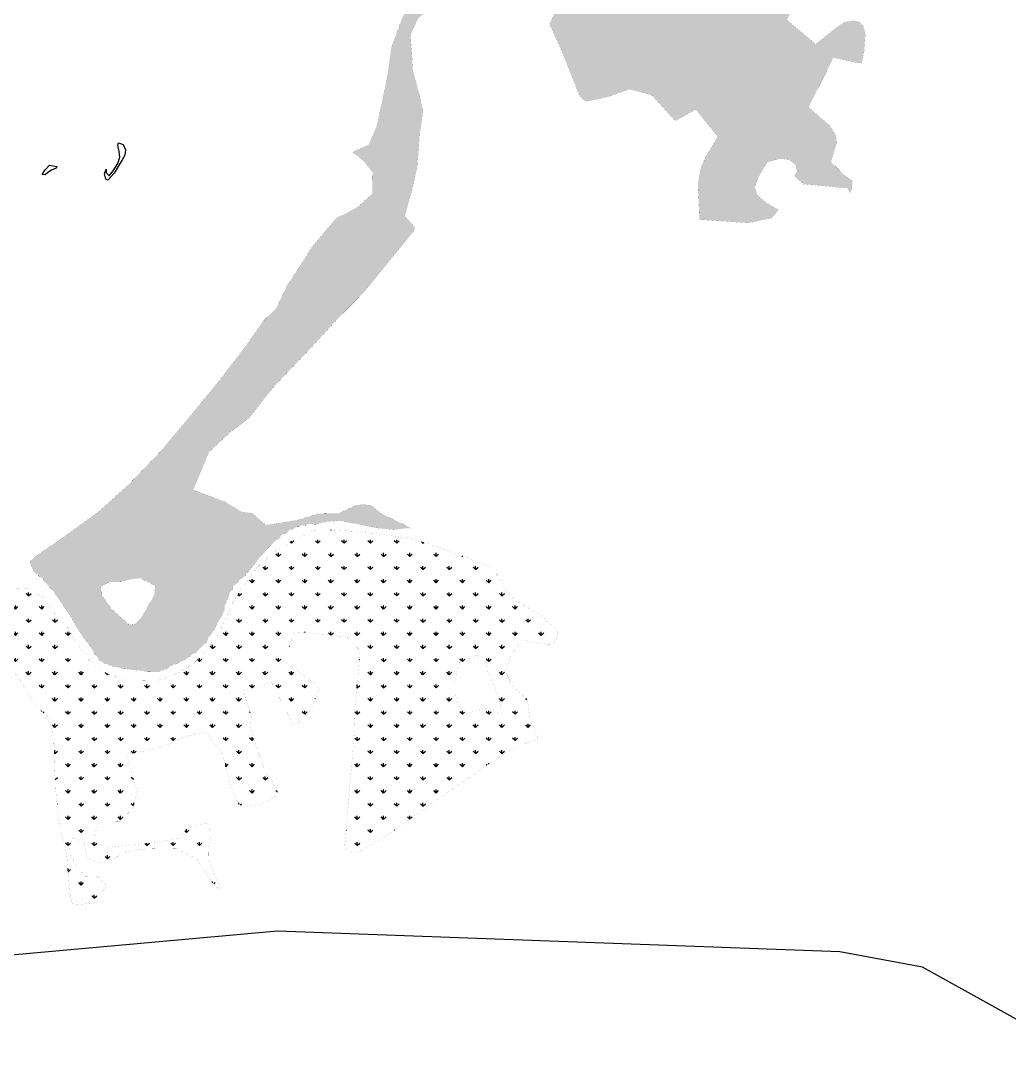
# Model space of a CAD drawing. Header units: metres. Extents: x 266208 to 280437, y 2124392 to 2131586.
# Drawn here: x 270248 to 272950, y 2125802 to 2128600 of the extents above; entities that cross this region are included whole.
import ezdxf

# ---------------------------------------------------------------- set-up
doc = ezdxf.new("R2010")
doc.units = ezdxf.units.M
doc.layers.add('MANGROOVES', color=112, linetype='Continuous')
doc.layers.add('village', color=3, linetype='Continuous')

msp = doc.modelspace()

# ---------------------------------------------------------------- hatches: boundary and pattern name
at = {"layer": 'MANGROOVES'}
h = msp.add_hatch(dxfattribs=at)
h.set_pattern_fill('GRASS', color=256, scale=2)
h.paths.add_polyline_path([(272734.8, 2129576.8), (272533, 2129765.4), (272497.3, 2129752.6), (272358.5, 2129705.3), (272157.4, 2129640.4), (271976, 2129600.2), (271911.7, 2129580.1), (271823.9, 2129537.7), (271753.2, 2129491.8), (271721.1, 2129463.2), (271655.2, 2129342.4), (271607, 2129334.4), (271581.7, 2129294.1), (271558.6, 2129240.4), (271540.2, 2129177.7), (271492.3, 2129009.2), (271453.6, 2128872.3), (271431.7, 2128793.2), (271419.5, 2128739.9), (271383, 2128694.3), (271344.4, 2128675.1), (271324.6, 2128666.4), (271305.9, 2128637.8), (271288.5, 2128602.2), (271271.9, 2128554.7), (271262, 2128529.2), (271250.6, 2128449.9), (271238.2, 2128389.3), (271221.4, 2128311.8), (271199.4, 2128260.1), (271164.8, 2128245.5), (271156, 2128239.7), (271156, 2128239.6), (271183.8, 2128217.9), (271209.7, 2128185.4), (271208.9, 2128126.7), (271170.7, 2128091.7), (271135.8, 2128071.2), (271111.7, 2128060.9), (271089.6, 2128035.1), (271043.8, 2127980.6), (271013, 2127931.9), (270976.1, 2127875.3), (270946.5, 2127813.7), (270911.4, 2127779), (270862.9, 2127709.7), (270786.6, 2127610.7), (270704.9, 2127511.4), (270631.6, 2127423.7), (270542.3, 2127331), (270460.8, 2127257.4), (270356.4, 2127182.1), (270285.2, 2127133.4), (270273.2, 2127120.5), (270284.2, 2127093.5), (270293, 2127087.4), (270300.9, 2127079.3), (270308.8, 2127075.2), (270312.7, 2127067.2), (270324.4, 2127055.1), (270336.2, 2127043), (270344, 2127030.9), (270355.7, 2127014.8), (270363.5, 2127002.7), (270371.3, 2126990.7), (270383, 2126974.6), (270398.5, 2126946.5), (270406.3, 2126934.4), (270414.1, 2126922.3), (270421.9, 2126910.3), (270429.7, 2126902.2), (270445.3, 2126878.1), (270449.1, 2126870.1), (270457, 2126862), (270460.9, 2126853.9), (270464.8, 2126849.9), (270472.7, 2126845.8), (270476.6, 2126841.8), (270480.6, 2126841.7), (270484.6, 2126841.7), (270488.5, 2126837.6), (270492.5, 2126837.6), (270504.4, 2126833.4), (270512.3, 2126833.3), (270524.2, 2126829.1), (270564, 2126824.6), (270571.9, 2126824.4), (270595.7, 2126820.1), (270599.7, 2126820.1), (270607.7, 2126819.9), (270611.7, 2126819.9), (270619.6, 2126819.8), (270627.6, 2126819.7), (270631.6, 2126823.6), (270635.6, 2126823.5), (270651.7, 2126831.2), (270655.7, 2126835.2), (270663.7, 2126839), (270675.7, 2126842.8), (270683.7, 2126846.7), (270691.8, 2126850.6), (270699.8, 2126854.4), (270703.8, 2126858.4), (270711.8, 2126862.2), (270719.9, 2126870.1), (270727.9, 2126873.9), (270736, 2126881.8), (270744.1, 2126889.6), (270748.1, 2126893.6), (270756.2, 2126901.4), (270760.4, 2126913.3), (270768.4, 2126921.1), (270772.5, 2126929), (270780.7, 2126940.9), (270784.8, 2126952.8), (270797.1, 2126972.5), (270801.2, 2126980.4), (270805.3, 2126988.3), (270805.4, 2127000.2), (270813.7, 2127020), (270819.9, 2127037.9), (270826, 2127043.8), (270826, 2127047.7), (270831.5, 2127058.3), (270842.2, 2127063.4), (270846.3, 2127071.3), (270862.4, 2127083.1), (270866.5, 2127091), (270870.5, 2127094.9), (270878.6, 2127102.7), (270898.9, 2127130.3), (270907, 2127138.2), (270923.2, 2127157.8), (270935.3, 2127169.6), (270947.5, 2127181.4), (270955.5, 2127185.2), (270959.6, 2127193.1), (270967.6, 2127197), (270975.6, 2127200.9), (270979.7, 2127204.8), (270983.7, 2127208.7), (270991.7, 2127208.6), (270995.7, 2127212.5), (271003.7, 2127216.4), (271007.7, 2127216.3), (271015.7, 2127220.2), (271019.7, 2127220.1), (271027.7, 2127220), (271031.7, 2127223.9), (271047.6, 2127223.7), (271055.6, 2127223.6), (271081.9, 2127230), (271119.3, 2127233.3), (271147.3, 2127227.9), (271222.6, 2127213), (271267.1, 2127208.9), (271298, 2127212.3), (271317.1, 2127212), (271233.5, 2127252.7), (271206.7, 2127274.1), (271186.3, 2127278), (271160.5, 2127273.8), (271117.1, 2127253.4), (271060.8, 2127252.4), (271005.5, 2127234.9), (270918.6, 2127221), (270879.8, 2127254.1), (270849, 2127257.5), (270809.8, 2127283.5), (270719.6, 2127317.6), (270762.3, 2127419.9), (270820.8, 2127474.7), (270871.9, 2127513.1), (270937.2, 2127596.1), (271040.8, 2127704.9), (271117.1, 2127787.8), (271186.1, 2127857.1), (271260.8, 2127949.4), (271291.3, 2127986.2), (271321.9, 2128024.8), (271325.7, 2128031.1), (271325.7, 2128031.4), (271325.1, 2128034.1), (271297.6, 2128066.3), (271319.5, 2128144.7), (271332, 2128200.9), (271338, 2128286.3), (271347.8, 2128354.7), (271331.2, 2128422.5), (271319.8, 2128461.3), (271316.9, 2128512.1), (271313.2, 2128560.1), (271332.8, 2128603.9), (271382.2, 2128649.2), (271447.5, 2128696.4), (271506.5, 2128702), (271574.3, 2128686.9), (271643.7, 2128641.3), (271719.6, 2128696.5), (271763.3, 2128713.6), (271850.9, 2128714.6), (271913.7, 2128705.7), (271965.4, 2128683.2), (271940.3, 2128650.9), (271890.3, 2128632.2), (271831.3, 2128630.8), (271778.9, 2128643), (271734.9, 2128649.4), (271706.4, 2128618.3), (271693.3, 2128590.2), (271730.3, 2128507.9), (271774.2, 2128396.6), (271787.5, 2128381), (271795, 2128379.3), (271849.4, 2128390.1), (271910.9, 2128411.9), (271972, 2128396.8), (272005.6, 2128359.8), (272029.6, 2128332.9), (272037.4, 2128326.5), (272038.6, 2128326.4), (272093.3, 2128357), (272152.8, 2128282.1), (272118.9, 2128225.7), (272106.3, 2128196.9), (272098.7, 2128150.3), (272102.9, 2128055.8), (272238.3, 2128046.6), (272269.7, 2128054.3), (272299.7, 2128059.3), (272318.6, 2128082.6), (272285.1, 2128102.1), (272260.9, 2128123.2), (272253.5, 2128144), (272265.4, 2128174.9), (272287.8, 2128212.2), (272322.8, 2128222.6), (272347.9, 2128219.5), (272365.7, 2128206.1), (272370.3, 2128187), (272361.5, 2128175.2), (272387.7, 2128152.8), (272506.1, 2128141.8), (272516.3, 2128129.4), (272519.3, 2128142.5), (272520.7, 2128158.9), (272518.4, 2128163.2), (272497.9, 2128177.9), (272462.2, 2128213.1), (272477.4, 2128264.9), (272476.5, 2128284.7), (272458.5, 2128312.9), (272400.9, 2128362.9), (272469.1, 2128498.5), (272535.2, 2128484), (272546, 2128483.5), (272546, 2128483.5), (272552.6, 2128514.8), (272555.8, 2128560.4), (272552.2, 2128581.7), (272540.4, 2128595.5), (272523.3, 2128599.3), (272497.8, 2128594.8), (272477.3, 2128580.6), (272420.6, 2128535.5), (272341.5, 2128601.7), (272383.9, 2128680), (272395.8, 2128709.2), (272404.7, 2128756.6), (272405.9, 2128814.4), (272394.2, 2128864), (272422.6, 2128923), (272454.4, 2128995.2), (272510.9, 2129060.3), (272560.6, 2129018.8), (272575.8, 2129013.4), (272620.7, 2129017.5), (272637, 2128959.3), (272642.4, 2128959), (272645.3, 2128967.7), (272654.3, 2129010.1), (272702.8, 2129051.1), (272758.6, 2129048.3), (272805.1, 2129030.7), (272813.6, 2129030.4), (272840.4, 2129050.1), (272896, 2129056.4), (272916.6, 2129050.4), (272925.7, 2129053.4), (272927.4, 2129055), (272928.6, 2129059.8), (272923.2, 2129084.6), (272912.6, 2129103.5), (272902.8, 2129114.7), (272891.5, 2129118.8), (272865.6, 2129115.3), (272822.5, 2129111), (272754.1, 2129134.6), (272710.2, 2129201.8), (272749, 2129268.1), (272764.6, 2129297.2), (272776.9, 2129338.2), (272800.6, 2129383.8), (272835.8, 2129405.1), (272839, 2129409.3), (272841, 2129415.1), (272840.2, 2129467.9)])
h.paths.add_polyline_path([(272425.2, 2129303.4), (272451, 2129308.8), (272476.4, 2129287.2), (272534.4, 2129219.5), (272527.8, 2129203), (272465.7, 2129144.4), (272451.8, 2129131.5), (272381, 2129178.8), (272345.1, 2129188.5), (272332.1, 2129200.7), (272335.8, 2129222.4)], flags=16)
h.paths.add_polyline_path([(272184.9, 2129121.4), (272228.7, 2129097.9), (272285.2, 2129091.3), (272335.6, 2129095.7), (272374.4, 2129083.7), (272373.9, 2129054), (272336.5, 2129001.3), (272297.9, 2128977.9), (272271.3, 2128960.5), (272242.3, 2128936.4), (272249.3, 2128904.7), (272232.8, 2128872.3), (272197.7, 2128857.4), (272145.8, 2128870.7), (272094.5, 2128883.5), (272067.8, 2128857.6), (272030.7, 2128826.3), (272008.2, 2128774.9), (271980.1, 2128733.6), (271948.9, 2128715.8), (271907.2, 2128715.8), (271883.2, 2128758.5), (271898.4, 2128820), (271922.3, 2128882.5), (271931.6, 2128975.2), (271931, 2129016.4), (271902.8, 2129038), (271889.9, 2129058.2), (271902.2, 2129079.7), (271931, 2129089), (272010.4, 2129082.7), (272042.8, 2129068.5), (272084.5, 2129022.8), (272123.9, 2128978.7), (272127.8, 2129008.4), (272146.4, 2129032.1), (272146.2, 2129054.4), (272126.4, 2129073), (272125.6, 2129095.4), (272148.3, 2129121.9)], flags=16)
h.paths.add_polyline_path([(270615.7, 2127054.9), (270613.9, 2127033), (270594, 2126993.5), (270578.8, 2126969.2), (270558, 2126949.1), (270542.8, 2126950.4), (270495.8, 2126993.1), (270468.1, 2127032.2), (270468, 2127054.5), (270489.4, 2127065.3), (270521.8, 2127066), (270548.7, 2127073.4), (270574.4, 2127076.4)], flags=16)
h = msp.add_hatch(dxfattribs=at)
h.set_pattern_fill('GRASS', color=256, scale=2)
h.paths.add_polyline_path([(271569.8, 2127048.7), (271557.7, 2127076.3), (271529.1, 2127106.1), (271466.2, 2127132.5), (271367.3, 2127168.5), (271307.6, 2127185), (271229.2, 2127196.3), (271167.5, 2127203.6), (271094.5, 2127207.8), (271055.4, 2127207.7), (271043.4, 2127203.9), (271035.3, 2127200), (271031.3, 2127196.1), (271011.3, 2127188.4), (270987.2, 2127176.8), (270971.1, 2127165.1), (270963.1, 2127161.2), (270955.1, 2127157.4), (270951, 2127153.4), (270943, 2127149.6), (270939, 2127145.7), (270930.9, 2127137.8), (270922.9, 2127133.9), (270918.8, 2127126), (270906.7, 2127118.2), (270894.6, 2127106.5), (270890.5, 2127098.6), (270882.4, 2127090.7), (270874.3, 2127078.9), (270870.2, 2127071), (270862.1, 2127063.1), (270854, 2127051.3), (270837.6, 2127023.7), (270833.6, 2127019.8), (270829.5, 2127011.8), (270821.3, 2126996), (270817.2, 2126984.1), (270800.7, 2126948.5), (270796.6, 2126940.6), (270792.5, 2126932.7), (270788.4, 2126924.8), (270784.3, 2126916.9), (270772.2, 2126905.2), (270764, 2126889.3), (270751.9, 2126877.6), (270743.7, 2126865.7), (270735.7, 2126857.9), (270727.6, 2126850), (270719.5, 2126842.2), (270711.5, 2126838.3), (270703.4, 2126830.5), (270695.4, 2126826.6), (270687.4, 2126822.8), (270683.3, 2126818.8), (270675.3, 2126815), (270663.3, 2126811.2), (270655.3, 2126807.3), (270643.3, 2126803.5), (270631.3, 2126799.7), (270619.3, 2126795.9), (270607.3, 2126796.1), (270591.4, 2126796.3), (270579.5, 2126796.5), (270571.5, 2126796.6), (270563.5, 2126796.7), (270555.6, 2126796.8), (270543.6, 2126797), (270535.7, 2126801.1), (270527.8, 2126801.2), (270519.9, 2126805.3), (270511.9, 2126805.4), (270504, 2126809.5), (270496.1, 2126813.6), (270488.1, 2126813.7), (270480.2, 2126817.8), (270472.3, 2126821.9), (270464.4, 2126826), (270460.5, 2126830.1), (270452.6, 2126834.2), (270448.7, 2126838.2), (270444.8, 2126842.2), (270440.8, 2126846.3), (270433, 2126854.4), (270429.1, 2126858.4), (270425.2, 2126866.4), (270405.6, 2126890.6), (270401.8, 2126898.6), (270397.9, 2126902.7), (270382.3, 2126930.8), (270378.5, 2126938.8), (270374.6, 2126942.8), (270370.7, 2126950.8), (270366.8, 2126954.9), (270362.8, 2126958.9), (270358.9, 2126959), (270347.1, 2126971.1), (270343.1, 2126971.2), (270343.2, 2126975.1), (270339.3, 2126983.2), (270335.4, 2126987.2), (270335.4, 2126991.2), (270331.5, 2126995.2), (270319.8, 2127011.3), (270315.9, 2127019.4), (270312, 2127023.4), (270301.4, 2127026.7), (270295.9, 2127030.2), (270286.6, 2127035.9), (270276.9, 2127045.6), (270267.9, 2127048), (270179.5, 2127044.4), (270139.7, 2127027.7), (270101.2, 2127006.6), (270077.5, 2126976.4), (270041.9, 2126918.9), (270001.9, 2126854.2), (269970.9, 2126795.2), (269927.7, 2126735.1), (269893.5, 2126689.4), (269875.7, 2126668.7), (269861.9, 2126629.5), (269855.7, 2126604.2), (269846.3, 2126489.5), (269824.9, 2126358.4), (269815.8, 2126314.8), (269816.1, 2126285.7), (269825.9, 2126246.5), (269848.9, 2126205.1), (269822.8, 2126097.6), (269799.8, 2126064.1), (269797.4, 2126015.3), (269969.9, 2126024.5), (269932.6, 2126023.7), (269930.2, 2126126.2), (269964.4, 2126166.9), (269972.6, 2126185.4), (269975.3, 2126205.8), (269972.3, 2126211.2), (269964.6, 2126214.8), (269933.5, 2126217.2), (269867.8, 2126219.2), (269835.5, 2126281.4), (269853, 2126328.9), (269857.5, 2126344.1), (269863.7, 2126427.3), (269861.9, 2126524.7), (269874.7, 2126613.1), (269898.4, 2126680.9), (269953.1, 2126718.2), (269981.4, 2126759.1), (270013.9, 2126809.7), (270046.7, 2126858.5), (270116.9, 2126974.8), (270222.2, 2126833.4), (270265.8, 2126766.2), (270290.4, 2126726.6), (270326.3, 2126692.7), (270338.2, 2126639.7), (270343.4, 2126500.3), (270353.8, 2126401.3), (270373.7, 2126323.7), (270382.7, 2126212.9), (270389, 2126187.6), (270391.2, 2126186), (270410.2, 2126184.7), (270447.1, 2126187.9), (270454, 2126192.6), (270482.2, 2126234.5), (270458.4, 2126260.8), (270425.6, 2126261.8), (270403.3, 2126285.4), (270383, 2126323.2), (270380.9, 2126342.3), (270390.7, 2126366), (270421.5, 2126353.1), (270428.7, 2126314.8), (270458.9, 2126297.1), (270506.8, 2126311.9), (270539.2, 2126328.7), (270591.3, 2126337), (270672.2, 2126338.3), (270731.5, 2126306.7), (270762.2, 2126255.9), (270784.6, 2126230.3), (270789.3, 2126225.9), (270791.5, 2126228.9), (270790.8, 2126235.7), (270779.3, 2126261.7), (270761.2, 2126306), (270761.6, 2126338.5), (270768.3, 2126370.5), (270767.9, 2126382), (270757.4, 2126402.1), (270753.5, 2126406.3), (270727.8, 2126400.5), (270701.2, 2126392.2), (270681.8, 2126365.1), (270621.1, 2126354.4), (270482.6, 2126340.3), (270445.6, 2126356.4), (270462.4, 2126411.9), (270518.1, 2126411), (270554.1, 2126445.6), (270560.1, 2126464.9), (270566.8, 2126493.5), (270563.2, 2126501.6), (270536.7, 2126594), (270621.7, 2126610.4), (270649.7, 2126621.8), (270698.9, 2126643.2), (270755.3, 2126655.7), (270798.7, 2126596.9), (270822.6, 2126509.1), (270837.5, 2126470.1), (270845.3, 2126457.1), (270866.1, 2126451.7), (270893.3, 2126455.1), (270927.9, 2126470.1), (270947.3, 2126482.4), (270948.5, 2126485.6), (270950.6, 2126495.9), (270949.7, 2126498.9), (270938.8, 2126515.4), (270916.7, 2126547.7), (270904.1, 2126584.6), (270898.4, 2126596.4), (270874.3, 2126674.7), (270880.6, 2126692.5), (270857.8, 2126768.5), (270933.8, 2126791.3), (270980, 2126700.8), (270989.2, 2126676.5), (271002.5, 2126679.3), (271022.9, 2126693.1), (271038.1, 2126714.9), (271049.1, 2126732.5), (271064.1, 2126773.8), (271057.8, 2126783.1), (271035.9, 2126799.6), (271008.4, 2126820.5), (270982.3, 2126838.4), (270982, 2126887.3), (270995.5, 2126925.8), (271026.1, 2126928), (271075.2, 2126922.6), (271140, 2126915.1), (271175.5, 2126878.5), (271170.7, 2126820.3), (271164.1, 2126743.7), (271158.6, 2126706.6), (271161, 2126664.1), (271150.8, 2126546.5), (271141.2, 2126427.6), (271133.8, 2126346.6), (271134.5, 2126339.2), (271137.1, 2126335.8), (271156.3, 2126324.4), (271162.9, 2126323.8), (271216, 2126354.5), (271272.8, 2126389.6), (271377.9, 2126465.2), (271539.1, 2126576.1), (271605.6, 2126617.1), (271639.7, 2126628.6), (271654.6, 2126633.1), (271659.9, 2126637), (271661.3, 2126643.7), (271660.6, 2126649.4), (271652.7, 2126658.9), (271638.9, 2126694.1), (271636, 2126725.3), (271631.5, 2126742.4), (271630.6, 2126745.4), (271620.6, 2126755.1), (271592.7, 2126780.2), (271572, 2126822.1), (271588.4, 2126865.5), (271617.1, 2126907.4), (271689.2, 2126894.9), (271702.5, 2126894.4), (271702.9, 2126894.8), (271713.8, 2126911.2), (271716, 2126924.3), (271710.7, 2126936.9), (271662, 2126980.6), (271603.5, 2127011.7)])
h.paths.add_polyline_path([(271445.3, 2126846.4), (271464, 2126847.2), (271478.9, 2126860.3), (271493.7, 2126864.7), (271515.8, 2126854), (271523.9, 2126823.8), (271552, 2126755.8), (271560.5, 2126722.4), (271561, 2126704.4), (271541.7, 2126712.6), (271520.3, 2126720.4), (271498.3, 2126715.4), (271466.9, 2126706.1), (271449.2, 2126718.2), (271440.6, 2126742), (271433, 2126766.9), (271433.4, 2126792.7), (271442.6, 2126831.7)], flags=16)

# ---------------------------------------------------------------- linework, layer by layer
at = {"layer": 'MANGROOVES', "const_width": 0.134, "flags": 128}
for points in [[(271706.4, 2128618.3), (271693.3, 2128590.2), (271730.3, 2128507.9), (271774.2, 2128396.6), (271787.5, 2128381), (271795, 2128379.3), (271849.4, 2128390.1), (271910.9, 2128411.9), (271972, 2128396.8), (272005.6, 2128359.8), (272029.6, 2128332.9), (272037.4, 2128326.5), (272038.6, 2128326.4), (272093.3, 2128357), (272152.8, 2128282.1), (272118.9, 2128225.7), (272106.3, 2128196.9), (272098.7, 2128150.3), (272102.9, 2128055.8), (272238.3, 2128046.6), (272269.7, 2128054.3), (272299.7, 2128059.3), (272318.6, 2128082.6), (272285.1, 2128102.1), (272260.9, 2128123.2), (272253.5, 2128144), (272265.4, 2128174.9), (272287.8, 2128212.2), (272322.8, 2128222.6), (272347.9, 2128219.5), (272365.7, 2128206.1), (272370.3, 2128187), (272361.5, 2128175.2), (272387.7, 2128152.8), (272506.1, 2128141.8), (272516.3, 2128129.4), (272519.3, 2128142.5), (272520.7, 2128158.9), (272518.4, 2128163.2), (272497.9, 2128177.9), (272462.2, 2128213.1), (272477.4, 2128264.9), (272476.5, 2128284.7), (272458.5, 2128312.9), (272400.9, 2128362.9), (272469.1, 2128498.5), (272535.2, 2128484), (272546, 2128483.5), (272546, 2128483.5), (272552.6, 2128514.8), (272555.8, 2128560.4), (272552.2, 2128581.7), (272540.4, 2128595.5), (272523.3, 2128599.3), (272497.8, 2128594.8), (272477.3, 2128580.6), (272420.6, 2128535.5), (272341.5, 2128601.7)], [(271288.5, 2128602.2), (271271.9, 2128554.7), (271262, 2128529.2), (271250.6, 2128449.9), (271238.2, 2128389.3), (271221.4, 2128311.8), (271199.4, 2128260.1), (271164.8, 2128245.5), (271156, 2128239.7), (271156, 2128239.6), (271183.8, 2128217.9), (271209.7, 2128185.4), (271208.9, 2128126.7), (271170.7, 2128091.7), (271135.8, 2128071.2), (271111.7, 2128060.9), (271089.6, 2128035.1), (271043.8, 2127980.6), (271013, 2127931.9), (270976.1, 2127875.3), (270946.5, 2127813.7), (270911.4, 2127779), (270862.9, 2127709.7), (270786.6, 2127610.7), (270704.9, 2127511.4), (270631.6, 2127423.7), (270542.3, 2127331), (270460.8, 2127257.4), (270356.4, 2127182.1), (270285.2, 2127133.4), (270273.2, 2127120.5), (270284.2, 2127093.5), (270293, 2127087.4), (270300.9, 2127079.3), (270308.8, 2127075.2), (270312.7, 2127067.2), (270324.4, 2127055.1), (270336.2, 2127043), (270344, 2127030.9), (270355.7, 2127014.8), (270363.5, 2127002.7), (270371.3, 2126990.7), (270383, 2126974.6), (270398.5, 2126946.5), (270406.3, 2126934.4), (270414.1, 2126922.3), (270421.9, 2126910.3), (270429.7, 2126902.2), (270445.3, 2126878.1), (270449.1, 2126870.1), (270457, 2126862), (270460.9, 2126853.9), (270464.8, 2126849.9), (270472.7, 2126845.8), (270476.6, 2126841.8), (270480.6, 2126841.7), (270484.6, 2126841.7), (270488.5, 2126837.6), (270492.5, 2126837.6), (270504.4, 2126833.4), (270512.3, 2126833.3), (270524.2, 2126829.1), (270564, 2126824.6), (270571.9, 2126824.4), (270595.7, 2126820.1), (270599.7, 2126820.1), (270607.7, 2126819.9), (270611.7, 2126819.9), (270619.6, 2126819.8), (270627.6, 2126819.7), (270631.6, 2126823.6), (270635.6, 2126823.5), (270651.7, 2126831.2), (270655.7, 2126835.2), (270663.7, 2126839), (270675.7, 2126842.8), (270683.7, 2126846.7), (270691.8, 2126850.6), (270699.8, 2126854.4), (270703.8, 2126858.4), (270711.8, 2126862.2), (270719.9, 2126870.1), (270727.9, 2126873.9), (270736, 2126881.8), (270744.1, 2126889.6), (270748.1, 2126893.6), (270756.2, 2126901.4), (270760.4, 2126913.3), (270768.4, 2126921.1), (270772.5, 2126929), (270780.7, 2126940.9), (270784.8, 2126952.8), (270797.1, 2126972.5), (270801.2, 2126980.4), (270805.3, 2126988.3), (270805.4, 2127000.2), (270813.7, 2127020), (270819.9, 2127037.9), (270826, 2127043.8), (270826, 2127047.7), (270831.5, 2127058.3), (270842.2, 2127063.4), (270846.3, 2127071.3), (270862.4, 2127083.1), (270866.5, 2127091), (270870.5, 2127094.9), (270878.6, 2127102.7), (270898.9, 2127130.3), (270907, 2127138.2), (270923.2, 2127157.8), (270935.3, 2127169.6), (270947.5, 2127181.4), (270955.5, 2127185.2), (270959.6, 2127193.1), (270967.6, 2127197), (270975.6, 2127200.9), (270979.7, 2127204.8), (270983.7, 2127208.7), (270991.7, 2127208.6), (270995.7, 2127212.5), (271003.7, 2127216.4), (271007.7, 2127216.3), (271015.7, 2127220.2), (271019.7, 2127220.1), (271027.7, 2127220), (271031.7, 2127223.9), (271047.6, 2127223.7), (271055.6, 2127223.6), (271081.9, 2127230), (271119.3, 2127233.3), (271147.3, 2127227.9), (271222.6, 2127213), (271267.1, 2127208.9), (271298, 2127212.3), (271317.1, 2127212), (271233.5, 2127252.7), (271206.7, 2127274.1), (271186.3, 2127278), (271160.5, 2127273.8), (271117.1, 2127253.4), (271060.8, 2127252.4), (271005.5, 2127234.9), (270918.6, 2127221), (270879.8, 2127254.1), (270849, 2127257.5), (270809.8, 2127283.5), (270719.6, 2127317.6), (270762.3, 2127419.9), (270820.8, 2127474.7), (270871.9, 2127513.1), (270937.2, 2127596.1), (271040.8, 2127704.9), (271117.1, 2127787.8), (271186.1, 2127857.1), (271260.8, 2127949.4), (271291.3, 2127986.2), (271321.9, 2128024.8), (271325.7, 2128031.1), (271325.7, 2128031.4), (271325.1, 2128034.1), (271297.6, 2128066.3), (271319.5, 2128144.7), (271332, 2128200.9), (271338, 2128286.3), (271347.8, 2128354.7), (271331.2, 2128422.5), (271319.8, 2128461.3), (271316.9, 2128512.1), (271313.2, 2128560.1), (271332.8, 2128603.9)], [(270222.2, 2126833.4), (270265.8, 2126766.2), (270290.4, 2126726.6), (270326.3, 2126692.7), (270338.2, 2126639.7), (270343.4, 2126500.3), (270353.8, 2126401.3), (270373.7, 2126323.7), (270382.7, 2126212.9), (270389, 2126187.6), (270391.2, 2126186), (270410.2, 2126184.7), (270447.1, 2126187.9), (270454, 2126192.6), (270482.2, 2126234.5), (270458.4, 2126260.8), (270425.6, 2126261.8), (270403.3, 2126285.4), (270383, 2126323.2), (270380.9, 2126342.3), (270390.7, 2126366), (270421.5, 2126353.1), (270428.7, 2126314.8), (270458.9, 2126297.1), (270506.8, 2126311.9), (270539.2, 2126328.7), (270591.3, 2126337), (270672.2, 2126338.3), (270731.5, 2126306.7), (270762.2, 2126255.9), (270784.6, 2126230.3), (270789.3, 2126225.9), (270791.5, 2126228.9), (270790.8, 2126235.7), (270779.3, 2126261.7), (270761.2, 2126306), (270761.6, 2126338.5), (270768.3, 2126370.5), (270767.9, 2126382), (270757.4, 2126402.1), (270753.5, 2126406.3), (270727.8, 2126400.5), (270701.2, 2126392.2), (270681.8, 2126365.1), (270621.1, 2126354.4), (270482.6, 2126340.3), (270445.6, 2126356.4), (270462.4, 2126411.9), (270518.1, 2126411), (270554.1, 2126445.6), (270560.1, 2126464.9), (270566.8, 2126493.5), (270563.2, 2126501.6), (270536.7, 2126594), (270621.7, 2126610.4), (270649.7, 2126621.8), (270698.9, 2126643.2), (270755.3, 2126655.7), (270798.7, 2126596.9), (270822.6, 2126509.1), (270837.5, 2126470.1), (270845.3, 2126457.1), (270866.1, 2126451.7), (270893.3, 2126455.1), (270927.9, 2126470.1), (270947.3, 2126482.4), (270948.5, 2126485.6), (270950.6, 2126495.9), (270949.7, 2126498.9), (270938.8, 2126515.4), (270916.7, 2126547.7), (270904.1, 2126584.6), (270898.4, 2126596.4), (270874.3, 2126674.7), (270880.6, 2126692.5), (270857.8, 2126768.5), (270933.8, 2126791.3), (270980, 2126700.8), (270989.2, 2126676.5), (271002.5, 2126679.3), (271022.9, 2126693.1), (271038.1, 2126714.9), (271049.1, 2126732.5), (271064.1, 2126773.8), (271057.8, 2126783.1), (271035.9, 2126799.6), (271008.4, 2126820.5), (270982.3, 2126838.4), (270982, 2126887.3), (270995.5, 2126925.8), (271026.1, 2126928), (271075.2, 2126922.6), (271140, 2126915.1), (271175.5, 2126878.5), (271170.7, 2126820.3), (271164.1, 2126743.7), (271158.6, 2126706.6), (271161, 2126664.1), (271150.8, 2126546.5), (271141.2, 2126427.6), (271133.8, 2126346.6), (271134.5, 2126339.2), (271137.1, 2126335.8), (271156.3, 2126324.4), (271162.9, 2126323.8), (271216, 2126354.5), (271272.8, 2126389.6), (271377.9, 2126465.2), (271539.1, 2126576.1), (271605.6, 2126617.1), (271639.7, 2126628.6), (271654.6, 2126633.1), (271659.9, 2126637), (271661.3, 2126643.7), (271660.6, 2126649.4), (271652.7, 2126658.9), (271638.9, 2126694.1), (271636, 2126725.3), (271631.5, 2126742.4), (271630.6, 2126745.4), (271620.6, 2126755.1), (271592.7, 2126780.2), (271572, 2126822.1), (271588.4, 2126865.5), (271617.1, 2126907.4), (271689.2, 2126894.9), (271702.5, 2126894.4), (271702.9, 2126894.8), (271713.8, 2126911.2), (271716, 2126924.3), (271710.7, 2126936.9), (271662, 2126980.6), (271603.5, 2127011.7), (271569.8, 2127048.7), (271557.7, 2127076.3), (271529.1, 2127106.1), (271466.2, 2127132.5), (271367.3, 2127168.5), (271307.6, 2127185), (271229.2, 2127196.3), (271167.5, 2127203.6), (271094.5, 2127207.8), (271055.4, 2127207.7), (271043.4, 2127203.9), (271035.3, 2127200), (271031.3, 2127196.1), (271011.3, 2127188.4), (270987.2, 2127176.8), (270971.1, 2127165.1), (270963.1, 2127161.2), (270955.1, 2127157.4), (270951, 2127153.4), (270943, 2127149.6), (270939, 2127145.7), (270930.9, 2127137.8), (270922.9, 2127133.9), (270918.8, 2127126), (270906.7, 2127118.2), (270894.6, 2127106.5), (270890.5, 2127098.6), (270882.4, 2127090.7), (270874.3, 2127078.9), (270870.2, 2127071), (270862.1, 2127063.1), (270854, 2127051.3), (270837.6, 2127023.7), (270833.6, 2127019.8), (270829.5, 2127011.8), (270821.3, 2126996), (270817.2, 2126984.1), (270800.7, 2126948.5), (270796.6, 2126940.6), (270792.5, 2126932.7), (270788.4, 2126924.8), (270784.3, 2126916.9), (270772.2, 2126905.2), (270764, 2126889.3), (270751.9, 2126877.6), (270743.7, 2126865.7), (270735.7, 2126857.9), (270727.6, 2126850), (270719.5, 2126842.2), (270711.5, 2126838.3), (270703.4, 2126830.5), (270695.4, 2126826.6), (270687.4, 2126822.8), (270683.3, 2126818.8), (270675.3, 2126815), (270663.3, 2126811.2), (270655.3, 2126807.3), (270643.3, 2126803.5), (270631.3, 2126799.7), (270619.3, 2126795.9), (270607.3, 2126796.1), (270591.4, 2126796.3), (270579.5, 2126796.5), (270571.5, 2126796.6), (270563.5, 2126796.7), (270555.6, 2126796.8), (270543.6, 2126797), (270535.7, 2126801.1), (270527.8, 2126801.2), (270519.9, 2126805.3), (270511.9, 2126805.4), (270504, 2126809.5), (270496.1, 2126813.6), (270488.1, 2126813.7), (270480.2, 2126817.8), (270472.3, 2126821.9), (270464.4, 2126826), (270460.5, 2126830.1), (270452.6, 2126834.2), (270448.7, 2126838.2), (270444.8, 2126842.2), (270440.8, 2126846.3), (270433, 2126854.4), (270429.1, 2126858.4), (270425.2, 2126866.4), (270405.6, 2126890.6), (270401.8, 2126898.6), (270397.9, 2126902.7), (270382.3, 2126930.8), (270378.5, 2126938.8), (270374.6, 2126942.8), (270370.7, 2126950.8), (270366.8, 2126954.9), (270362.8, 2126958.9), (270358.9, 2126959), (270347.1, 2126971.1), (270343.1, 2126971.2), (270343.2, 2126975.1), (270339.3, 2126983.2), (270335.4, 2126987.2), (270335.4, 2126991.2), (270331.5, 2126995.2), (270319.8, 2127011.3), (270315.9, 2127019.4), (270312, 2127023.4), (270301.4, 2127026.7), (270295.9, 2127030.2), (270286.6, 2127035.9), (270276.9, 2127045.6), (270267.9, 2127048), (270179.5, 2127044.4)]]:
    msp.add_lwpolyline(points, dxfattribs=at)
for points in [[(270480.7, 2128166.7), (270477.1, 2128180.9), (270482.2, 2128193.3), (270481.4, 2128184.4), (270489.9, 2128175.3), (270500.7, 2128189.1), (270513.9, 2128209.6), (270519, 2128226.6), (270517, 2128242), (270513.9, 2128258.9), (270515.5, 2128266), (270528.4, 2128261.4), (270534.4, 2128246.2), (270533.1, 2128232.2), (270525.9, 2128219.6), (270504, 2128182.4), (270486.3, 2128163.6)], [(270307.2, 2128179.2), (270315.4, 2128191.9), (270326.6, 2128204.6), (270347.2, 2128201), (270344.9, 2128196.5), (270332.5, 2128191.4), (270322.1, 2128184.5), (270315.4, 2128177.8)], [(270615.7, 2127054.9), (270613.9, 2127033), (270594, 2126993.5), (270578.8, 2126969.2), (270558, 2126949.1), (270542.8, 2126950.4), (270495.8, 2126993.1), (270468.1, 2127032.2), (270468, 2127054.5), (270489.4, 2127065.3), (270521.8, 2127066), (270548.7, 2127073.4), (270574.4, 2127076.4)], [(271433, 2126766.9), (271433.4, 2126792.7), (271442.6, 2126831.7), (271445.3, 2126846.4), (271464, 2126847.2), (271478.9, 2126860.3), (271493.7, 2126864.7), (271515.8, 2126854), (271523.9, 2126823.8), (271552, 2126755.8), (271560.5, 2126722.4), (271561, 2126704.4), (271541.7, 2126712.6), (271520.3, 2126720.4), (271498.3, 2126715.4), (271466.9, 2126706.1), (271449.2, 2126718.2), (271440.6, 2126742)]]:
    msp.add_lwpolyline(points, close=True, dxfattribs=at)
at = {"layer": 'MANGROOVES'}
for points in [[(270515.5, 2128266), (270528.4, 2128261.4), (270534.4, 2128246.2), (270533.1, 2128232.2), (270525.9, 2128219.6), (270504, 2128182.4), (270486.3, 2128163.6), (270480.7, 2128166.7), (270477.1, 2128180.9), (270482.2, 2128193.3), (270481.4, 2128184.4), (270489.9, 2128175.3), (270500.7, 2128189.1), (270513.9, 2128209.6), (270519, 2128226.6), (270517, 2128242), (270513.9, 2128258.9), (270515.5, 2128266)], [(270326.6, 2128204.6), (270347.2, 2128201), (270344.9, 2128196.5), (270332.5, 2128191.4), (270322.1, 2128184.5), (270315.4, 2128177.8), (270307.2, 2128179.2), (270315.4, 2128191.9), (270326.6, 2128204.6)]]:
    msp.add_lwpolyline(points, close=True, dxfattribs=at)
at = {"layer": 'village', "color": 3, "true_color": 0x00ff00}
msp.add_polyline3d([(273092.9, 2125801.7, 0), (272712.3, 2126013.1, 0), (272486.7, 2126055.4, 0), (270950.2, 2126111.8, 0), (270019.8, 2126027.2, 0), (269068.7, 2125976.3, 0), (269159.9, 2126351.4, 0), (269357.3, 2126379.6, 0), (269441.8, 2126675.7, 0), (269357.3, 2126802.5, 0), (269075.3, 2126943.5, 0), (268581.9, 2127126.8, 0)], dxfattribs=at)

doc.saveas('drawing.dxf')
